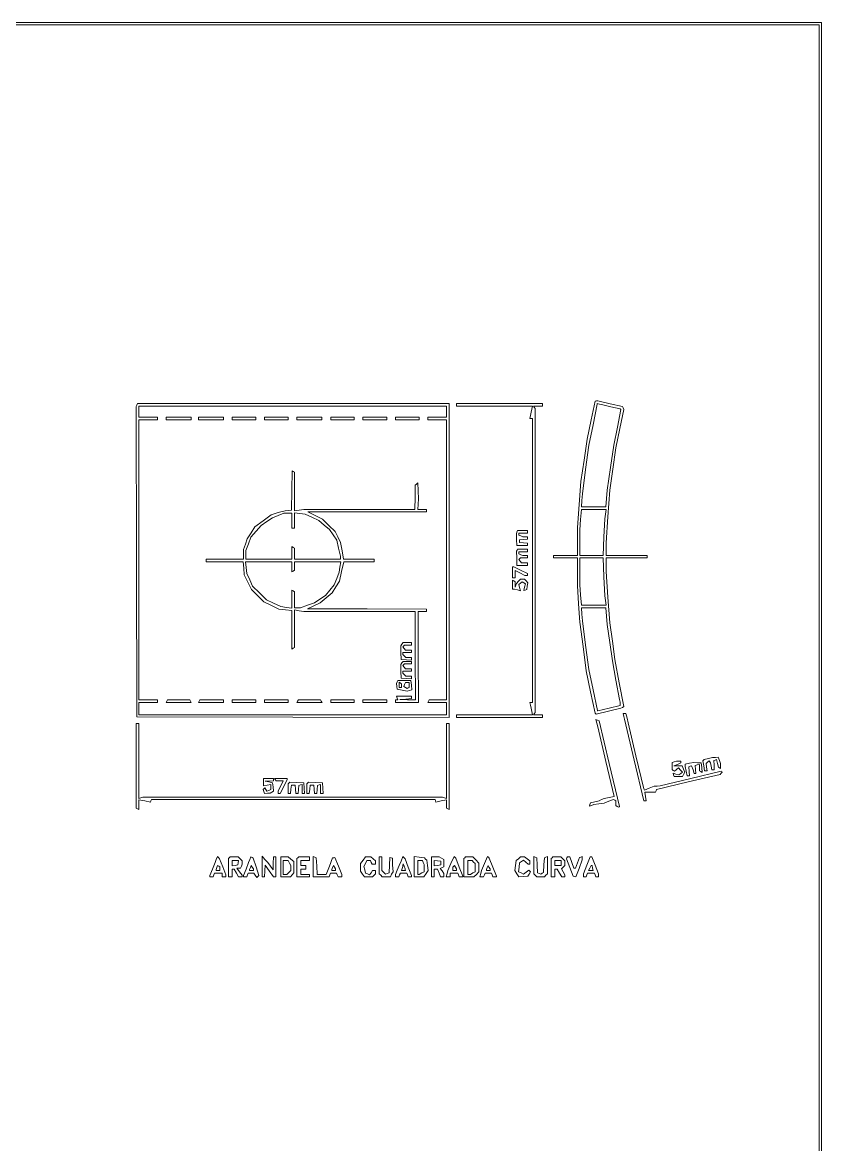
# Paper-space layout 'AN-21-DGE-076-A' of a CAD drawing. Header units: metres, sheet in millimetres. Extents: x 12 to 193, y 4 to 291.
# Drawn here: x 112.3 to 193.4, y 156.2 to 270.1 of the extents above; entities that cross this region are included whole.
import ezdxf

# ---------------------------------------------------------------- set-up
doc = ezdxf.new("R2010")
doc.units = ezdxf.units.M
doc.layers.add('DGE_CONTORNOS', color=7, linetype='Continuous', lineweight=0)
doc.layers.add('DGE_DATOS', color=7, linetype='Continuous', lineweight=0)

# ---------------------------------------------------------------- blocks, each defined once
blk = doc.blocks.new('LP_REF_DGE_MT_076_A')
at = {"layer": 'DGE_CONTORNOS'}
for points in [[(29.33, 147.32), (29.33, 24.51), (111.35, 24.51), (193.37, 24.51), (193.37, 147.32), (193.37, 270.12), (111.35, 270.12), (29.33, 270.12)], [(193.11, 163.69), (193.11, 57.52), (117.99, 57.52), (42.86, 57.52), (42.86, 163.69), (42.86, 269.87), (117.99, 269.87), (193.11, 269.87)], [(123.86, 231.26), (123.8, 231.11), (123.84, 215.36), (123.87, 199.61), (139.71, 199.58), (155.55, 199.55), (155.55, 215.49), (155.55, 231.42), (139.74, 231.42), (123.92, 231.42)], [(156.31, 231.3), (156.31, 231.17), (160.17, 231.17), (164.03, 231.17), (163.96, 230.85), (163.9, 230.54), (163.83, 230.22), (163.77, 229.9), (163.9, 229.9), (164.02, 229.9), (164.02, 215.49), (164.02, 201.07), (163.9, 201.07), (163.77, 201.07), (163.82, 200.78), (163.88, 200.5), (163.96, 200.15), (164.03, 199.8), (160.17, 199.8), (156.31, 199.8), (156.31, 199.68), (156.31, 199.55), (160.67, 199.55), (165.04, 199.55), (165.04, 199.68), (165.04, 199.8), (164.59, 199.8), (164.14, 199.8), (164.21, 199.92), (164.28, 200.04), (164.28, 215.49), (164.28, 230.93), (164.21, 231.05), (164.14, 231.17), (164.59, 231.17), (165.04, 231.17), (165.04, 231.3), (165.04, 231.42), (160.67, 231.42), (156.31, 231.42)], [(169.98, 229.75), (169.57, 227.82), (169.26, 225.67), (168.94, 223.52), (168.76, 221.18), (168.58, 218.84), (168.58, 217.41), (168.58, 215.99), (167.38, 215.99), (166.17, 215.99), (166.17, 215.87), (166.17, 215.74), (167.38, 215.74), (168.58, 215.74), (168.58, 214.34), (168.58, 212.94), (168.71, 211.08), (168.84, 209.23), (169.16, 206.76), (169.48, 204.29), (169.93, 202.14), (170.37, 199.99), (170.42, 199.94), (170.48, 199.88), (171.74, 200.18), (173, 200.48), (173.15, 200.57), (173.29, 200.66), (172.84, 203.05), (172.38, 205.43), (172.13, 207.29), (171.87, 209.15), (171.68, 211.76), (171.49, 214.38), (171.49, 215.06), (171.49, 215.74), (173.57, 215.74), (175.66, 215.74), (175.66, 215.87), (175.66, 215.99), (173.57, 215.99), (171.49, 215.99), (171.49, 216.63), (171.49, 217.26), (171.68, 219.93), (171.87, 222.61), (172.19, 224.77), (172.5, 226.93), (172.89, 228.87), (173.28, 230.81), (173.22, 230.97), (173.16, 231.12), (171.91, 231.4), (170.66, 231.68), (170.53, 231.68), (170.39, 231.67)], [(171.99, 231.1), (172.94, 230.89), (172.97, 230.86), (173, 230.83), (172.64, 229.01), (172.27, 227.18), (171.95, 224.91), (171.62, 222.63), (171.54, 221.78), (171.46, 220.92), (170.23, 220.92), (168.99, 220.92), (169.04, 221.59), (169.1, 222.25), (169.41, 224.72), (169.73, 227.18), (170.17, 229.27), (170.6, 231.35), (170.6, 231.39), (170.6, 231.44), (170.82, 231.37), (171.04, 231.31)], [(155.3, 230.6), (155.3, 230.03), (154.35, 230.03), (153.4, 230.03), (153.4, 229.9), (153.4, 229.78), (154.35, 229.78), (155.3, 229.78), (155.3, 215.55), (155.3, 201.32), (154.42, 201.32), (153.54, 201.32), (153.46, 201.19), (153.39, 201.07), (154.34, 201.07), (155.3, 201.07), (155.3, 200.44), (155.3, 199.8), (139.68, 199.8), (124.06, 199.8), (124.06, 200.44), (124.06, 201.07), (125.01, 201.07), (125.95, 201.07), (125.95, 201.19), (125.95, 201.32), (125.01, 201.32), (124.06, 201.32), (124.06, 215.55), (124.06, 229.78), (125.01, 229.78), (125.95, 229.78), (125.95, 229.9), (125.95, 230.03), (125.01, 230.03), (124.06, 230.03), (124.06, 230.6), (124.06, 231.17), (139.68, 231.17), (155.3, 231.17)], [(126.84, 229.9), (126.84, 229.78), (128.1, 229.78), (129.37, 229.78), (129.37, 229.9), (129.37, 230.03), (128.1, 230.03), (126.84, 230.03)], [(130.13, 229.9), (130.13, 229.78), (131.39, 229.78), (132.66, 229.78), (132.66, 229.9), (132.66, 230.03), (131.39, 230.03), (130.13, 230.03)], [(133.54, 229.9), (133.54, 229.78), (134.74, 229.78), (135.95, 229.78), (135.95, 229.9), (135.95, 230.03), (134.74, 230.03), (133.54, 230.03)], [(136.83, 229.9), (136.83, 229.78), (138.03, 229.78), (139.23, 229.78), (139.23, 229.9), (139.23, 230.03), (138.03, 230.03), (136.83, 230.03)], [(140.12, 229.9), (140.12, 229.78), (141.38, 229.78), (142.65, 229.78), (142.65, 229.9), (142.65, 230.03), (141.38, 230.03), (140.12, 230.03)], [(143.54, 229.9), (143.54, 229.78), (144.74, 229.78), (145.94, 229.78), (145.94, 229.9), (145.94, 230.03), (144.74, 230.03), (143.54, 230.03)], [(146.82, 229.9), (146.82, 229.78), (148.02, 229.78), (149.23, 229.78), (149.23, 229.9), (149.23, 230.03), (148.02, 230.03), (146.82, 230.03)], [(150.11, 229.9), (150.11, 229.78), (151.31, 229.78), (152.51, 229.78), (152.51, 229.9), (152.51, 230.03), (151.31, 230.03), (150.11, 230.03)], [(139.59, 222.61), (139.55, 220.61), (139.23, 220.57), (138.92, 220.54), (138.21, 220.34), (137.49, 220.13), (136.67, 219.52), (135.85, 218.9), (135.46, 218.29), (135.07, 217.69), (134.88, 217.14), (134.68, 216.59), (134.68, 216.1), (134.68, 215.61), (132.78, 215.61), (130.89, 215.61), (130.89, 215.49), (130.89, 215.36), (132.77, 215.36), (134.65, 215.36), (134.71, 214.7), (134.76, 214.03), (135.13, 213.27), (135.5, 212.52), (136.14, 211.91), (136.77, 211.3), (137.53, 210.92), (138.29, 210.55), (138.95, 210.47), (139.61, 210.39), (139.61, 208.44), (139.61, 206.49), (139.74, 206.57), (139.87, 206.65), (139.87, 208.55), (139.87, 210.46), (140.34, 210.38), (140.82, 210.3), (146.46, 210.3), (152.1, 210.3), (152.13, 205.81), (152.15, 201.32), (151.35, 201.34), (150.55, 201.37), (151.16, 201.41), (151.76, 201.46), (151.76, 201.58), (151.76, 201.7), (150.98, 201.7), (150.21, 201.7), (150.28, 201.51), (150.36, 201.32), (150.23, 201.32), (150.11, 201.32), (150.11, 201.19), (150.11, 201.07), (151.28, 201.07), (152.45, 201.07), (152.43, 205.68), (152.41, 210.3), (152.84, 210.3), (153.27, 210.3), (153.27, 210.43), (153.27, 210.55), (147.23, 210.56), (141.2, 210.56), (141.83, 210.87), (142.46, 211.18), (143.08, 211.69), (143.7, 212.2), (144.07, 212.8), (144.45, 213.39), (144.65, 214.38), (144.86, 215.36), (146.41, 215.36), (147.96, 215.36), (147.96, 215.49), (147.96, 215.61), (146.4, 215.61), (144.84, 215.61), (144.69, 216.47), (144.53, 217.32), (144.27, 217.87), (144.01, 218.42), (143.36, 219.04), (142.71, 219.67), (141.97, 220.04), (141.22, 220.42), (147.25, 220.42), (153.27, 220.42), (153.27, 220.54), (153.27, 220.67), (152.83, 220.67), (152.39, 220.67), (152.42, 221.21), (152.44, 221.75), (152.42, 222.56), (152.39, 223.38), (152.26, 223.25), (152.13, 223.12), (152.1, 221.9), (152.07, 220.67), (146.44, 220.67), (140.82, 220.67), (140.34, 220.59), (139.87, 220.51), (139.87, 222.48), (139.87, 224.45), (139.74, 224.53), (139.62, 224.6)], [(139.61, 219.53), (139.61, 218.77), (139.74, 218.77), (139.87, 218.77), (139.87, 219.55), (139.87, 220.32), (140.4, 220.26), (140.94, 220.2), (141.64, 219.87), (142.34, 219.54), (142.88, 219.08), (143.41, 218.62), (143.79, 218.08), (144.17, 217.53), (144.35, 216.73), (144.54, 215.93), (144.54, 215.77), (144.55, 215.61), (142.21, 215.61), (139.87, 215.61), (139.87, 216.17), (139.87, 216.74), (139.74, 216.81), (139.61, 216.89), (139.61, 216.25), (139.61, 215.61), (137.27, 215.61), (134.93, 215.61), (134.93, 216.05), (134.93, 216.49), (135.19, 217.18), (135.45, 217.86), (135.96, 218.45), (136.48, 219.03), (137.06, 219.43), (137.63, 219.83), (138.21, 220.05), (138.79, 220.28), (139.2, 220.29), (139.61, 220.29)], [(171.45, 220.2), (171.37, 219.72), (171.28, 217.86), (171.2, 215.99), (170.01, 215.99), (168.83, 215.99), (168.83, 217.29), (168.83, 218.58), (168.91, 219.63), (168.99, 220.67), (170.26, 220.67), (171.52, 220.67)], [(162.45, 218.36), (162.4, 218.2), (162.41, 217.6), (162.43, 217), (162.97, 217), (163.52, 217), (163.52, 217.12), (163.52, 217.24), (163.11, 217.28), (162.7, 217.32), (162.7, 217.45), (162.7, 217.57), (163.11, 217.61), (163.52, 217.65), (163.52, 217.77), (163.52, 217.89), (163.28, 217.89), (163.03, 217.89), (162.83, 217.97), (162.63, 218.04), (162.63, 218.16), (162.63, 218.27), (163.08, 218.27), (163.52, 218.27), (163.52, 218.39), (163.52, 218.52), (163.01, 218.52), (162.5, 218.52)], [(162.47, 216.53), (162.41, 216.43), (162.42, 215.71), (162.42, 214.98), (162.97, 214.98), (163.52, 214.98), (163.52, 215.11), (163.52, 215.23), (163.22, 215.23), (162.92, 215.23), (162.78, 215.4), (162.64, 215.57), (162.72, 215.66), (162.8, 215.74), (163.16, 215.74), (163.52, 215.74), (163.52, 215.87), (163.52, 215.99), (163.28, 215.99), (163.03, 215.99), (162.83, 216.07), (162.63, 216.15), (162.63, 216.26), (162.63, 216.37), (163.08, 216.37), (163.52, 216.37), (163.52, 216.5), (163.52, 216.62), (163.02, 216.62), (162.52, 216.62)], [(171.28, 213.81), (171.37, 211.88), (171.44, 211.41), (171.52, 210.93), (170.26, 210.93), (168.99, 210.93), (168.91, 211.98), (168.83, 213.02), (168.83, 214.38), (168.83, 215.74), (170.01, 215.74), (171.2, 215.74)], [(139.61, 214.85), (139.61, 214.33), (139.74, 214.41), (139.87, 214.49), (139.87, 214.92), (139.87, 215.36), (142.22, 215.36), (144.57, 215.36), (144.48, 214.82), (144.39, 214.28), (144.15, 213.64), (143.91, 213), (143.46, 212.47), (143.01, 211.94), (142.45, 211.56), (141.89, 211.17), (141.17, 210.93), (140.46, 210.68), (140.16, 210.68), (139.87, 210.68), (139.87, 211.49), (139.87, 212.31), (139.74, 212.39), (139.61, 212.47), (139.61, 211.56), (139.61, 210.65), (139.04, 210.72), (138.47, 210.8), (137.74, 211.14), (137.02, 211.48), (136.32, 212.19), (135.62, 212.89), (135.32, 213.53), (135.02, 214.16), (134.96, 214.76), (134.9, 215.36), (137.26, 215.36), (139.61, 215.36)], [(162, 214.28), (162, 213.72), (162.13, 213.72), (162.25, 213.72), (162.25, 214.1), (162.25, 214.48), (162.75, 214.22), (163.26, 213.97), (163.39, 213.97), (163.52, 213.97), (163.52, 214.07), (163.52, 214.17), (162.82, 214.51), (162.12, 214.85), (162.06, 214.85), (162, 214.85)], [(162.61, 213.37), (162.41, 213.15), (162.34, 212.96), (162.27, 212.77), (162.26, 213.04), (162.25, 213.32), (162.13, 213.4), (162, 213.48), (162, 213.03), (162, 212.58), (162.1, 212.58), (162.19, 212.57), (162.49, 212.49), (162.8, 212.41), (162.72, 212.73), (162.64, 213.05), (162.8, 213.19), (162.96, 213.32), (163.13, 213.22), (163.3, 213.11), (163.21, 212.77), (163.13, 212.43), (163.29, 212.48), (163.45, 212.53), (163.5, 212.88), (163.54, 213.22), (163.39, 213.41), (163.23, 213.59), (163.02, 213.59), (162.8, 213.59)], [(171.54, 209.83), (171.62, 208.97), (171.88, 207.14), (172.13, 205.3), (172.5, 203.34), (172.87, 201.38), (172.91, 201.08), (172.94, 200.77), (171.81, 200.49), (170.67, 200.2), (170.64, 200.23), (170.61, 200.26), (170.17, 202.34), (169.73, 204.42), (169.41, 206.89), (169.1, 209.35), (169.04, 210.02), (168.99, 210.68), (170.23, 210.68), (171.46, 210.68)], [(150.77, 206.98), (150.65, 206.82), (150.66, 206.13), (150.68, 205.43), (151.22, 205.39), (151.76, 205.35), (151.76, 205.49), (151.76, 205.62), (151.47, 205.62), (151.17, 205.62), (151.02, 205.77), (150.87, 205.92), (150.87, 206.03), (150.87, 206.13), (151.31, 206.13), (151.76, 206.13), (151.76, 206.25), (151.76, 206.38), (151.46, 206.38), (151.15, 206.38), (151.01, 206.55), (150.87, 206.72), (150.96, 206.8), (151.04, 206.89), (151.4, 206.89), (151.76, 206.89), (151.76, 207.01), (151.76, 207.14), (151.33, 207.14), (150.9, 207.14)], [(150.77, 205.08), (150.65, 204.93), (150.66, 204.23), (150.68, 203.53), (151.22, 203.49), (151.76, 203.46), (151.76, 203.59), (151.76, 203.72), (151.47, 203.72), (151.17, 203.72), (151.02, 203.88), (150.87, 204.03), (150.87, 204.13), (150.87, 204.23), (151.31, 204.23), (151.76, 204.23), (151.76, 204.36), (151.76, 204.48), (151.46, 204.48), (151.15, 204.48), (151.01, 204.65), (150.87, 204.82), (150.96, 204.91), (151.04, 204.99), (151.4, 204.99), (151.76, 204.99), (151.76, 205.11), (151.76, 205.24), (151.33, 205.24), (150.9, 205.24)], [(150.28, 203.15), (150.22, 202.98), (150.26, 202.69), (150.3, 202.4), (150.81, 202.31), (151.31, 202.22), (151.54, 202.29), (151.77, 202.35), (151.73, 202.82), (151.69, 203.28), (151.02, 203.3), (150.35, 203.31)], [(150.74, 202.77), (150.74, 202.59), (150.62, 202.59), (150.49, 202.59), (150.49, 202.85), (150.49, 203.11), (150.62, 203.03), (150.74, 202.95)], [(151.5, 202.85), (151.5, 202.6), (151.4, 202.54), (151.3, 202.48), (151.13, 202.58), (150.96, 202.69), (151.04, 202.89), (151.12, 203.09), (151.31, 203.09), (151.5, 203.09)], [(126.9, 201.19), (126.83, 201.07), (128.1, 201.07), (129.38, 201.07), (129.31, 201.19), (129.23, 201.32), (128.1, 201.32), (126.98, 201.32)], [(130.19, 201.19), (130.11, 201.07), (131.39, 201.07), (132.66, 201.07), (132.66, 201.19), (132.66, 201.32), (131.46, 201.32), (130.27, 201.32)], [(133.54, 201.19), (133.54, 201.07), (134.74, 201.07), (135.95, 201.07), (135.95, 201.19), (135.95, 201.32), (134.74, 201.32), (133.54, 201.32)], [(136.83, 201.19), (136.83, 201.07), (138.03, 201.07), (139.23, 201.07), (139.23, 201.19), (139.23, 201.32), (138.03, 201.32), (136.83, 201.32)], [(140.18, 201.19), (140.11, 201.07), (141.38, 201.07), (142.66, 201.07), (142.59, 201.19), (142.51, 201.32), (141.38, 201.32), (140.26, 201.32)], [(143.54, 201.19), (143.54, 201.07), (144.74, 201.07), (145.94, 201.07), (145.94, 201.19), (145.94, 201.32), (144.74, 201.32), (143.54, 201.32)], [(146.82, 201.19), (146.82, 201.07), (148.02, 201.07), (149.23, 201.07), (149.23, 201.19), (149.23, 201.32), (148.02, 201.32), (146.82, 201.32)], [(173.3, 199.64), (173.37, 199.36), (174.35, 195.22), (175.33, 191.08), (175.45, 191.08), (175.57, 191.08), (175.49, 191.52), (175.42, 191.96), (175.97, 191.96), (176.52, 191.96), (176.57, 192.09), (176.61, 192.23), (179.84, 192.99), (183.06, 193.76), (183.18, 193.87), (183.29, 193.98), (183.24, 194.04), (183.19, 194.09), (180.09, 193.34), (176.99, 192.59), (176.67, 192.58), (176.36, 192.57), (175.88, 192.37), (175.4, 192.17), (175.36, 192.23), (175.32, 192.28), (174.53, 195.63), (173.75, 198.98), (173.62, 199.46), (173.5, 199.93), (173.36, 199.93), (173.23, 199.93)], [(123.8, 194.62), (123.8, 190.33), (123.93, 190.25), (124.06, 190.18), (124.06, 190.67), (124.06, 191.17), (124.66, 191.06), (125.26, 190.95), (125.3, 191.07), (125.34, 191.2), (139.74, 191.2), (154.14, 191.2), (154.18, 191.07), (154.23, 190.94), (154.76, 191.06), (155.3, 191.18), (155.3, 190.75), (155.3, 190.33), (155.42, 190.25), (155.55, 190.18), (155.55, 194.55), (155.55, 198.92), (155.42, 198.92), (155.3, 198.92), (155.3, 195.11), (155.3, 191.3), (155.09, 191.38), (154.89, 191.46), (139.68, 191.46), (124.47, 191.46), (124.26, 191.38), (124.06, 191.3), (124.06, 195.11), (124.06, 198.92), (123.93, 198.92), (123.8, 198.92)], [(170.55, 198.96), (170.65, 198.6), (171.48, 195.06), (172.32, 191.52), (171.81, 191.42), (171.3, 191.32), (171.04, 191.2), (170.79, 191.08), (170.36, 190.98), (169.92, 190.87), (169.86, 190.7), (169.81, 190.53), (170.03, 190.61), (170.24, 190.7), (170.77, 190.77), (171.3, 190.84), (171.78, 191.03), (172.26, 191.21), (172.38, 191.13), (172.5, 191.06), (172.5, 190.82), (172.5, 190.59), (172.63, 190.5), (172.77, 190.42), (172.81, 190.46), (172.85, 190.51), (171.82, 194.86), (170.79, 199.21), (170.63, 199.27), (170.46, 199.32)], [(178.41, 195.04), (178.19, 194.98), (178.19, 194.62), (178.19, 194.25), (178.32, 194.17), (178.45, 194.09), (178.64, 194.25), (178.83, 194.41), (179.05, 194.19), (179.26, 193.98), (179.07, 193.85), (178.88, 193.73), (178.59, 193.8), (178.29, 193.87), (178.35, 193.71), (178.4, 193.54), (178.82, 193.54), (179.24, 193.54), (179.37, 193.75), (179.5, 193.97), (179.36, 194.29), (179.21, 194.62), (178.79, 194.63), (178.38, 194.64), (178.73, 194.78), (179.07, 194.92), (179.07, 195.02), (179.07, 195.12), (178.85, 195.11), (178.63, 195.09)], [(179.96, 194.89), (179.52, 194.81), (179.52, 194.68), (179.52, 194.55), (179.62, 194.08), (179.72, 193.61), (179.84, 193.61), (179.97, 193.61), (179.93, 194.07), (179.9, 194.53), (180.04, 194.58), (180.18, 194.63), (180.32, 194.24), (180.45, 193.86), (180.53, 193.86), (180.61, 193.86), (180.57, 194.27), (180.53, 194.68), (180.75, 194.72), (180.97, 194.76), (180.97, 194.44), (180.97, 194.13), (181.11, 194.04), (181.24, 193.96), (181.2, 194.45), (181.16, 194.93), (180.78, 194.95), (180.4, 194.97)], [(181.88, 195.38), (181.46, 195.28), (181.4, 195.21), (181.33, 195.14), (181.41, 194.63), (181.5, 194.11), (181.63, 194.11), (181.76, 194.11), (181.7, 194.49), (181.65, 194.88), (181.8, 195.01), (181.96, 195.14), (182.02, 195.03), (182.08, 194.93), (182.16, 194.59), (182.24, 194.24), (182.36, 194.24), (182.48, 194.24), (182.45, 194.7), (182.43, 195.16), (182.57, 195.21), (182.72, 195.26), (182.8, 194.88), (182.89, 194.49), (183.01, 194.42), (183.12, 194.35), (183.12, 194.6), (183.12, 194.85), (183, 195.18), (182.88, 195.5), (182.59, 195.49), (182.3, 195.48)], [(136.71, 192.98), (136.71, 192.6), (137.08, 192.68), (137.46, 192.75), (137.46, 192.48), (137.46, 192.21), (137.26, 192.13), (137.06, 192.05), (136.95, 192.22), (136.85, 192.4), (136.76, 192.31), (136.67, 192.23), (136.75, 192.03), (136.82, 191.83), (137.11, 191.84), (137.4, 191.84), (137.57, 191.95), (137.74, 192.05), (137.69, 192.48), (137.65, 192.91), (137.27, 192.99), (136.9, 193.07), (137.31, 193.08), (137.72, 193.1), (137.72, 193.23), (137.72, 193.35), (137.21, 193.35), (136.71, 193.35)], [(137.91, 193.23), (137.99, 193.1), (138.36, 193.1), (138.73, 193.1), (138.48, 192.6), (138.22, 192.1), (138.22, 191.97), (138.22, 191.83), (138.32, 191.83), (138.42, 191.83), (138.77, 192.53), (139.11, 193.23), (139.11, 193.29), (139.11, 193.35), (138.47, 193.35), (137.83, 193.35)], [(139.32, 192.89), (139.23, 192.8), (139.23, 192.32), (139.23, 191.83), (139.35, 191.83), (139.47, 191.83), (139.51, 192.25), (139.55, 192.66), (139.74, 192.66), (139.93, 192.66), (139.97, 192.25), (140.01, 191.83), (140.12, 191.83), (140.23, 191.83), (140.27, 192.24), (140.31, 192.64), (140.47, 192.69), (140.63, 192.74), (140.63, 192.29), (140.63, 191.83), (140.76, 191.83), (140.89, 191.83), (140.85, 192.37), (140.82, 192.91), (140.11, 192.94), (139.4, 192.97)], [(141.22, 192.89), (141.13, 192.8), (141.13, 192.32), (141.13, 191.83), (141.25, 191.83), (141.37, 191.83), (141.41, 192.25), (141.45, 192.66), (141.64, 192.66), (141.83, 192.66), (141.87, 192.25), (141.91, 191.83), (142.02, 191.83), (142.13, 191.83), (142.17, 192.24), (142.21, 192.64), (142.37, 192.69), (142.52, 192.74), (142.52, 192.29), (142.52, 191.83), (142.66, 191.83), (142.79, 191.83), (142.75, 192.37), (142.71, 192.91), (142.01, 192.94), (141.3, 192.97)], [(131.92, 185.12), (131.8, 184.82), (131.53, 184.15), (131.27, 183.48), (131.27, 183.42), (131.27, 183.36), (131.44, 183.36), (131.62, 183.36), (131.69, 183.55), (131.76, 183.74), (132.15, 183.74), (132.53, 183.74), (132.53, 183.55), (132.53, 183.36), (132.72, 183.36), (132.91, 183.36), (132.91, 183.47), (132.91, 183.57), (132.58, 184.38), (132.26, 185.2), (132.15, 185.31), (132.04, 185.43)], [(133.25, 185.3), (133.16, 185.22), (133.16, 184.29), (133.16, 183.36), (133.35, 183.36), (133.54, 183.36), (133.54, 183.74), (133.54, 184.12), (133.64, 184.12), (133.74, 184.12), (133.97, 183.74), (134.19, 183.36), (134.37, 183.36), (134.56, 183.36), (134.56, 183.44), (134.56, 183.51), (134.29, 183.88), (134.03, 184.25), (134.22, 184.25), (134.4, 184.25), (134.48, 184.45), (134.56, 184.65), (134.56, 184.82), (134.56, 184.99), (134.36, 185.19), (134.16, 185.38), (133.75, 185.38), (133.33, 185.38)], [(134.15, 184.78), (134.11, 184.56), (133.83, 184.52), (133.54, 184.48), (133.54, 184.74), (133.54, 185.01), (133.87, 185.01), (134.19, 185.01)], [(135.33, 185.11), (135.21, 184.82), (134.95, 184.15), (134.68, 183.48), (134.68, 183.42), (134.68, 183.36), (134.86, 183.36), (135.03, 183.36), (135.11, 183.55), (135.18, 183.74), (135.45, 183.74), (135.73, 183.74), (135.89, 183.52), (136.05, 183.3), (136.15, 183.4), (136.25, 183.49), (135.96, 184.37), (135.68, 185.25), (135.56, 185.33), (135.44, 185.4)], [(136.58, 184.4), (136.58, 183.36), (136.7, 183.36), (136.82, 183.36), (136.86, 183.95), (136.9, 184.53), (137.31, 183.95), (137.73, 183.36), (137.85, 183.36), (137.97, 183.36), (137.97, 184.37), (137.97, 185.38), (137.84, 185.38), (137.72, 185.38), (137.71, 184.72), (137.71, 184.06), (137.43, 184.43), (137.15, 184.81), (136.87, 185.13), (136.59, 185.45)], [(138.48, 184.37), (138.48, 183.36), (138.97, 183.36), (139.46, 183.36), (139.63, 183.57), (139.8, 183.78), (139.8, 184.34), (139.8, 184.9), (139.51, 185.14), (139.21, 185.38), (138.84, 185.38), (138.48, 185.38)], [(139.36, 184.76), (139.49, 184.52), (139.49, 184.26), (139.49, 184.01), (139.29, 183.81), (139.09, 183.61), (138.91, 183.61), (138.73, 183.61), (138.73, 184.31), (138.73, 185.01), (138.98, 185.01), (139.23, 185.01)], [(140.2, 185.3), (140.12, 185.22), (140.12, 184.29), (140.12, 183.36), (140.75, 183.36), (141.38, 183.36), (141.38, 183.49), (141.38, 183.61), (140.94, 183.61), (140.5, 183.61), (140.5, 183.87), (140.5, 184.12), (140.75, 184.12), (141.01, 184.12), (141.01, 184.31), (141.01, 184.5), (140.75, 184.5), (140.5, 184.5), (140.5, 184.75), (140.5, 185.01), (140.94, 185.01), (141.38, 185.01), (141.38, 185.2), (141.38, 185.38), (140.84, 185.38), (140.29, 185.38)], [(141.76, 184.38), (141.76, 183.36), (142.57, 183.36), (143.38, 183.36), (143.45, 183.55), (143.53, 183.74), (143.83, 183.74), (144.14, 183.74), (144.21, 183.55), (144.29, 183.36), (144.48, 183.36), (144.67, 183.36), (144.67, 183.47), (144.67, 183.58), (144.32, 184.45), (143.96, 185.32), (143.85, 185.3), (143.74, 185.28), (143.42, 184.45), (143.09, 183.61), (142.62, 183.61), (142.16, 183.61), (142.12, 184.46), (142.08, 185.3), (141.92, 185.35), (141.76, 185.41)], [(146.83, 185.05), (146.57, 184.72), (146.57, 184.32), (146.57, 183.92), (146.77, 183.64), (146.96, 183.36), (147.37, 183.36), (147.78, 183.36), (147.94, 183.51), (148.09, 183.66), (148.09, 183.83), (148.09, 183.99), (147.94, 183.99), (147.8, 183.99), (147.65, 183.78), (147.49, 183.57), (147.29, 183.65), (147.08, 183.73), (147, 184.06), (146.92, 184.39), (147.06, 184.7), (147.2, 185.01), (147.39, 185.01), (147.59, 185.01), (147.66, 184.82), (147.74, 184.63), (147.91, 184.63), (148.09, 184.63), (148.09, 184.8), (148.09, 184.97), (147.86, 185.18), (147.63, 185.38), (147.36, 185.38), (147.09, 185.38)], [(148.47, 184.52), (148.47, 183.66), (148.62, 183.51), (148.77, 183.36), (149.18, 183.36), (149.6, 183.36), (149.73, 183.62), (149.87, 183.87), (149.83, 184.57), (149.8, 185.26), (149.67, 185.29), (149.54, 185.32), (149.51, 184.54), (149.47, 183.76), (149.29, 183.69), (149.11, 183.62), (148.91, 183.82), (148.72, 184.01), (148.72, 184.7), (148.72, 185.38), (148.59, 185.38), (148.47, 185.38)], [(150.68, 184.96), (150.49, 184.5), (150.3, 184.04), (150.11, 183.58), (150.11, 183.47), (150.11, 183.36), (150.29, 183.36), (150.46, 183.36), (150.54, 183.55), (150.61, 183.74), (150.93, 183.74), (151.26, 183.74), (151.33, 183.55), (151.4, 183.36), (151.58, 183.36), (151.76, 183.36), (151.76, 183.42), (151.76, 183.48), (151.42, 184.34), (151.09, 185.2), (150.98, 185.31), (150.88, 185.43)], [(151.11, 184.09), (151.12, 183.99), (150.92, 183.99), (150.72, 183.99), (150.79, 184.19), (150.87, 184.39), (150.88, 184.54), (150.89, 184.69), (151, 184.44), (151.11, 184.18)], [(152.01, 184.39), (152.01, 183.36), (152.51, 183.36), (153.01, 183.36), (153.22, 183.68), (153.43, 184), (153.36, 184.52), (153.29, 185.04), (153.17, 185.16), (153.05, 185.28), (152.53, 185.35), (152.01, 185.42)], [(152.94, 184.81), (153.02, 184.61), (153.02, 184.24), (153.02, 183.88), (152.78, 183.75), (152.53, 183.61), (152.46, 183.61), (152.39, 183.61), (152.39, 184.31), (152.39, 185.01), (152.63, 185.01), (152.87, 185.01)], [(153.78, 184.37), (153.78, 183.36), (153.91, 183.36), (154.03, 183.36), (154.03, 183.74), (154.03, 184.12), (154.21, 184.12), (154.38, 184.12), (154.54, 183.74), (154.7, 183.36), (154.87, 183.36), (155.04, 183.36), (155.04, 183.52), (155.04, 183.68), (154.86, 183.95), (154.67, 184.22), (154.86, 184.29), (155.04, 184.36), (155.04, 184.74), (155.04, 185.12), (154.8, 185.25), (154.56, 185.38), (154.17, 185.38), (153.78, 185.38)], [(154.73, 184.75), (154.73, 184.56), (154.38, 184.52), (154.03, 184.48), (154.03, 184.75), (154.03, 185.02), (154.38, 184.98), (154.73, 184.94)], [(155.75, 184.71), (155.43, 184), (155.35, 183.68), (155.27, 183.36), (155.47, 183.36), (155.68, 183.36), (155.68, 183.55), (155.68, 183.74), (156.06, 183.74), (156.44, 183.74), (156.52, 183.55), (156.59, 183.36), (156.77, 183.36), (156.94, 183.36), (156.94, 183.39), (156.94, 183.42), (156.58, 184.34), (156.23, 185.26), (156.14, 185.34), (156.06, 185.42)], [(157.15, 185.3), (157.07, 185.22), (157.07, 184.29), (157.07, 183.36), (157.57, 183.36), (158.08, 183.36), (158.33, 183.61), (158.59, 183.87), (158.59, 184.32), (158.59, 184.76), (158.28, 185.07), (157.96, 185.38), (157.6, 185.38), (157.24, 185.38)], [(158.05, 184.85), (158.21, 184.7), (158.21, 184.29), (158.21, 183.88), (157.96, 183.75), (157.72, 183.61), (157.58, 183.61), (157.45, 183.61), (157.45, 184.31), (157.45, 185.01), (157.67, 185.01), (157.9, 185.01)], [(159.16, 184.71), (158.85, 184), (158.77, 183.68), (158.68, 183.36), (158.87, 183.36), (159.06, 183.36), (159.14, 183.55), (159.21, 183.74), (159.53, 183.74), (159.86, 183.74), (159.93, 183.55), (160, 183.36), (160.18, 183.36), (160.36, 183.36), (160.36, 183.39), (160.36, 183.42), (160, 184.34), (159.64, 185.26), (159.56, 185.34), (159.47, 185.42)], [(162.59, 185.2), (162.36, 185.02), (162.29, 184.51), (162.22, 184), (162.43, 183.67), (162.65, 183.35), (163.1, 183.39), (163.56, 183.42), (163.69, 183.64), (163.83, 183.85), (163.74, 183.94), (163.66, 184.02), (163.38, 183.82), (163.1, 183.63), (162.86, 183.75), (162.62, 183.88), (162.66, 184.34), (162.7, 184.79), (162.91, 184.92), (163.12, 185.06), (163.36, 184.84), (163.6, 184.63), (163.69, 184.63), (163.77, 184.63), (163.77, 184.81), (163.77, 184.99), (163.49, 185.19), (163.21, 185.38), (163.02, 185.38), (162.82, 185.38)], [(164.15, 184.54), (164.15, 183.66), (164.3, 183.51), (164.45, 183.36), (164.85, 183.36), (165.24, 183.36), (165.39, 183.51), (165.54, 183.66), (165.54, 184.54), (165.54, 185.41), (165.38, 185.35), (165.23, 185.3), (165.19, 184.56), (165.15, 183.81), (165.01, 183.72), (164.87, 183.64), (164.71, 183.7), (164.54, 183.76), (164.5, 184.53), (164.47, 185.3), (164.31, 185.35), (164.15, 185.41)], [(166.01, 185.3), (165.92, 185.22), (165.92, 184.29), (165.92, 183.36), (166.11, 183.36), (166.3, 183.36), (166.3, 183.74), (166.3, 184.12), (166.42, 184.12), (166.54, 184.12), (166.76, 183.74), (166.99, 183.36), (167.15, 183.36), (167.31, 183.36), (167.31, 183.46), (167.3, 183.55), (167.13, 183.86), (166.96, 184.17), (167.14, 184.34), (167.31, 184.52), (167.31, 184.75), (167.31, 184.99), (167.11, 185.19), (166.91, 185.38), (166.5, 185.38), (166.09, 185.38)], [(166.93, 184.75), (166.93, 184.5), (166.62, 184.5), (166.3, 184.5), (166.3, 184.75), (166.3, 185.01), (166.62, 185.01), (166.93, 185.01)], [(167.52, 185.29), (167.47, 185.2), (167.82, 184.32), (168.16, 183.44), (168.29, 183.39), (168.41, 183.35), (168.75, 184.21), (169.08, 185.07), (169.08, 185.24), (169.08, 185.41), (168.93, 185.36), (168.78, 185.31), (168.59, 184.78), (168.4, 184.25), (168.32, 184.25), (168.23, 184.25), (168.01, 184.82), (167.8, 185.38), (167.69, 185.38), (167.58, 185.38)], [(169.55, 184.53), (169.21, 183.67), (169.21, 183.52), (169.21, 183.36), (169.34, 183.36), (169.47, 183.36), (169.54, 183.55), (169.62, 183.74), (169.97, 183.74), (170.32, 183.74), (170.39, 183.55), (170.47, 183.36), (170.6, 183.36), (170.73, 183.36), (170.73, 183.52), (170.73, 183.67), (170.39, 184.53), (170.05, 185.38), (169.97, 185.38), (169.88, 185.38)], [(132.28, 184.18), (132.28, 183.99), (132.09, 183.99), (131.9, 183.99), (131.9, 184.05), (131.9, 184.1), (131.98, 184.3), (132.05, 184.5), (132.17, 184.43), (132.28, 184.36)], [(135.69, 184.09), (135.69, 183.99), (135.5, 183.99), (135.31, 183.99), (135.31, 184.05), (135.31, 184.1), (135.39, 184.31), (135.48, 184.52), (135.58, 184.35), (135.69, 184.18)], [(144.04, 184.09), (144.04, 183.99), (143.85, 183.99), (143.66, 183.99), (143.66, 184.05), (143.66, 184.1), (143.74, 184.31), (143.82, 184.52), (143.93, 184.35), (144.04, 184.18)], [(156.31, 184.09), (156.31, 183.99), (156.12, 183.99), (155.93, 183.99), (155.93, 184.16), (155.93, 184.33), (156.02, 184.42), (156.1, 184.5), (156.2, 184.34), (156.31, 184.18)], [(159.72, 184.09), (159.72, 183.99), (159.53, 183.99), (159.34, 183.99), (159.34, 184.05), (159.34, 184.1), (159.43, 184.31), (159.51, 184.52), (159.61, 184.35), (159.72, 184.18)], [(170.13, 184.25), (170.2, 183.99), (169.95, 183.99), (169.71, 183.99), (169.84, 184.25), (169.98, 184.5), (170.02, 184.5), (170.07, 184.5)]]:
    blk.add_lwpolyline(points, close=True, dxfattribs=at)

psp = doc.layouts.new('AN-21-DGE-076-A')

# ---------------------------------------------------------------- block references
at = {"layer": 'DGE_DATOS'}
psp.add_blockref('LP_REF_DGE_MT_076_A', (0, 0), dxfattribs=at)

doc.saveas('drawing.dxf')
